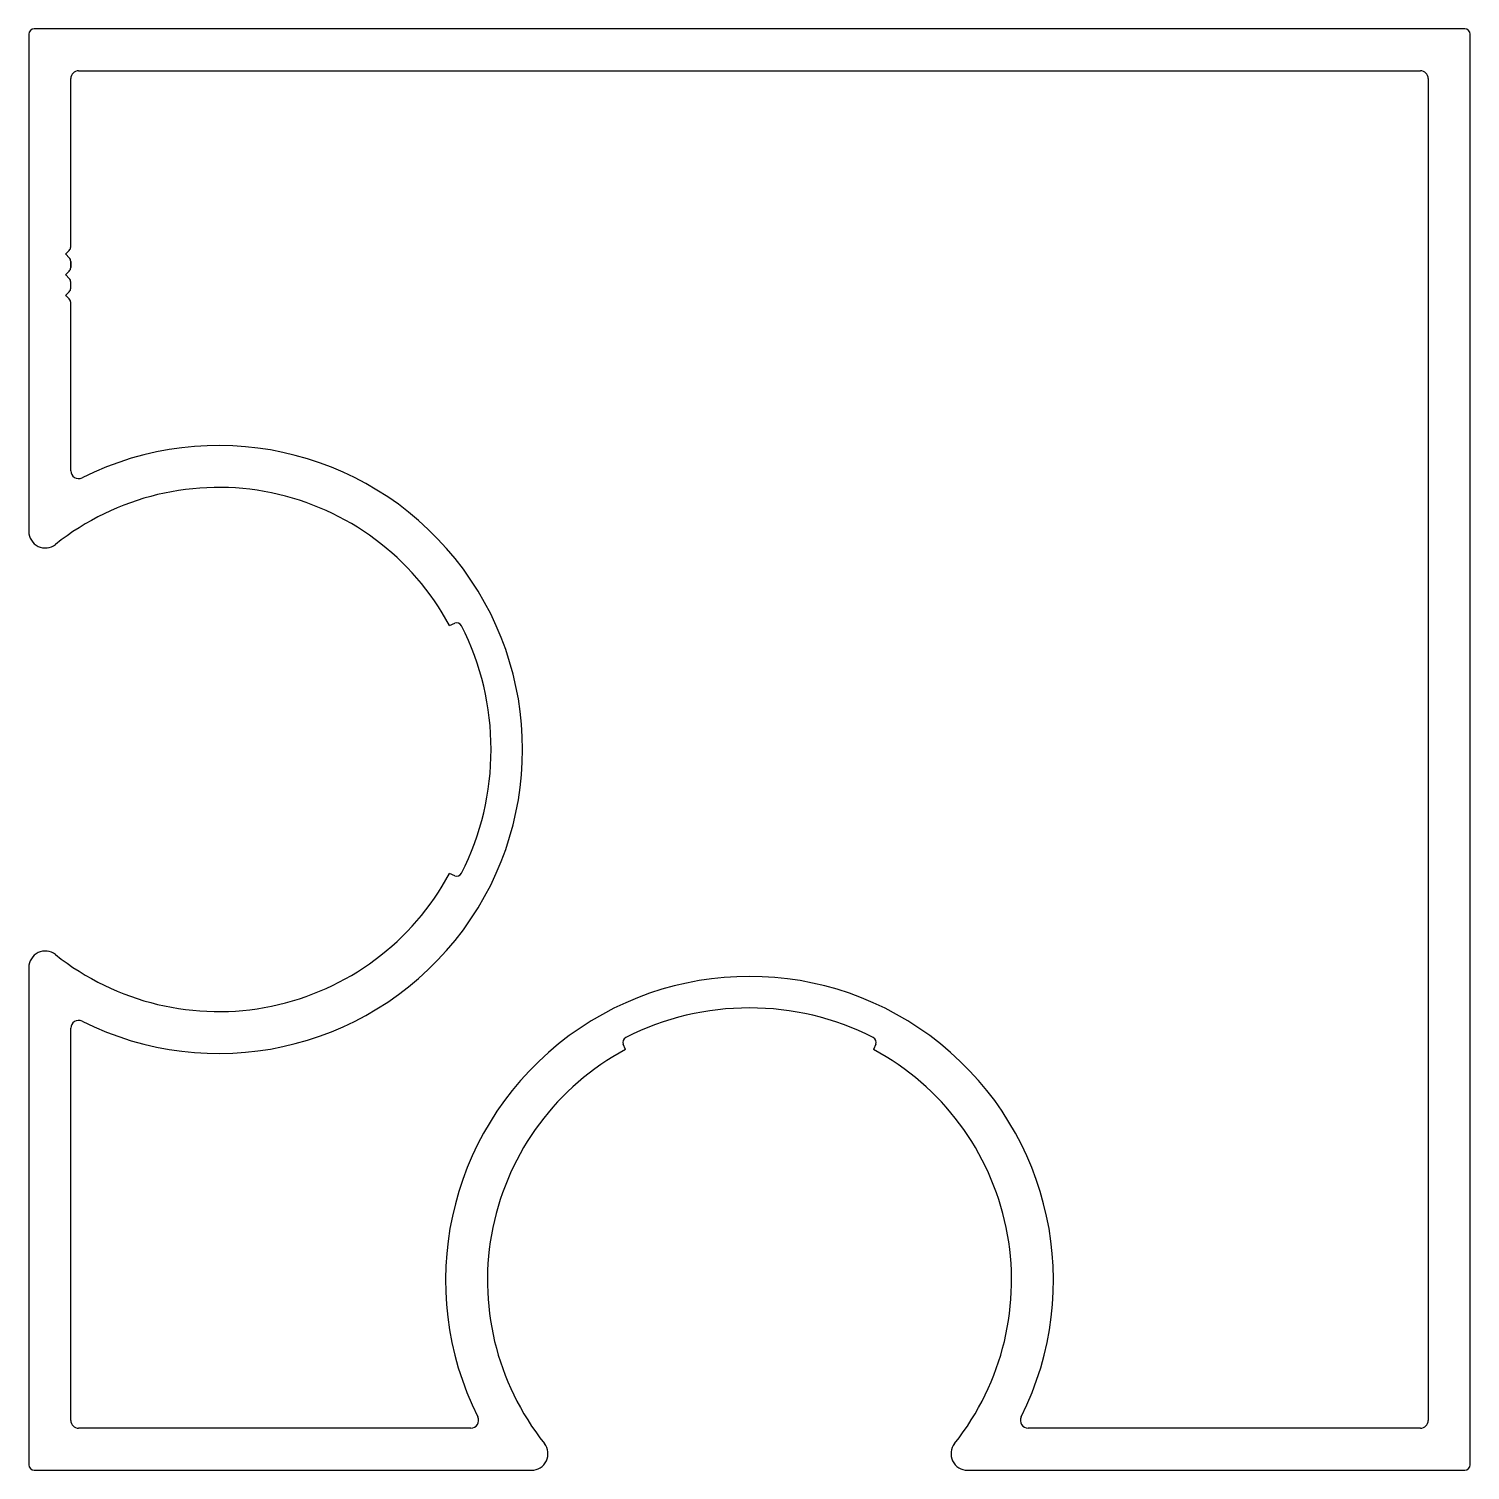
# Model space of a CAD drawing. Header units: inches. Extents: x -34.8 to 35, y 0.1 to 70.
import ezdxf

# ---------------------------------------------------------------- set-up
doc = ezdxf.new("R2010")
doc.units = ezdxf.units.IN
doc.header["$MEASUREMENT"] = 0

msp = doc.modelspace()

# ---------------------------------------------------------------- linework, layer by layer
at = {"color": 7}
for p, q in [((34.781, 69.968), (-34.561, 69.968)), ((-34.815, 69.714), (-34.815, 45.602)), ((35.035, 0.372), (35.035, 69.714)), ((-14.432, 41.052), (-14.175, 41.158)), ((-14.175, 28.927), (-14.432, 29.034)), ((-34.815, 24.483), (-34.815, 0.372)), ((-5.899, 20.501), (-6.005, 20.758)), ((6.225, 20.758), (6.119, 20.501)), ((-34.561, 0.118), (-10.45, 0.118)), ((-24.571, 0.118), (-10.45, 0.118)), ((10.669, 0.118), (10.669, 0.118)), ((10.669, 0.118), (34.781, 0.118))]:
    msp.add_line(p, q, dxfattribs=at)
at = {"color": 7, "linetype": 'Continuous'}
for p, q in [((-32.402, 67.936), (32.622, 67.936)), ((-32.783, 59.405), (-32.783, 67.555)), ((33.003, 67.555), (33.003, 2.531)), ((-32.783, 59.405), (-32.783, 59.405)), ((-33.027, 59.057), (-32.856, 59.228)), ((-32.856, 58.875), (-33.027, 59.046)), ((-32.783, 58.405), (-32.783, 58.698)), ((-32.783, 58.698), (-32.783, 58.405)), ((-32.783, 58.405), (-32.783, 58.698)), ((-32.783, 58.698), (-32.783, 58.405)), ((-32.783, 58.405), (-32.783, 58.698)), ((-33.027, 58.057), (-32.856, 58.228)), ((-32.856, 57.875), (-33.027, 58.046)), ((-32.783, 57.405), (-32.783, 57.698)), ((-33.027, 57.057), (-32.856, 57.229)), ((-32.856, 56.875), (-33.027, 57.046)), ((-32.783, 48.549), (-32.783, 56.698)), ((-32.783, 2.531), (-32.783, 21.537)), ((-13.396, 2.15), (-32.402, 2.15)), ((-13.396, 2.15), (-24.571, 2.15)), ((32.622, 2.15), (13.616, 2.15)), ((13.616, 2.15), (13.616, 2.15))]:
    msp.add_line(p, q, dxfattribs=at)
at = {"color": 7}
for centre, radius, start, end in [((-34.561, 69.714), 0.254, 90, 180), ((34.781, 69.714), 0.254, 0, 90), ((-25.62, 35.043), 12.7, 28.23917, 128.50619), ((-34.021, 45.602), 0.794, 180, 308.50619), ((-14.078, 40.923), 0.254, 26.99841, 112.5), ((-25.62, 35.043), 13.208, 333.00159, 26.99841), ((-25.62, 35.043), 12.7, 231.49381, 331.76083), ((-14.078, 29.162), 0.254, 247.5, 333.00159), ((-34.021, 24.483), 0.794, 51.49381, 180), ((0.11, 9.313), 13.208, 63.00159, 116.99841), ((-5.771, 20.855), 0.254, 116.99841, 202.5), ((5.991, 20.855), 0.254, 337.5, 63.00159), ((0.11, 9.313), 12.7, 118.23917, 218.50619), ((0.11, 9.313), 12.7, 321.49381, 61.76083), ((-10.45, 0.911), 0.794, 270, 38.50619), ((10.669, 0.911), 0.794, 141.49381, 270), ((-34.561, 0.372), 0.254, 180, 270), ((34.781, 0.372), 0.254, 270, 0)]:
    msp.add_arc(centre, radius, start, end, dxfattribs=at)
at = {"color": 7, "linetype": 'Continuous'}
for centre, radius, start, end in [((-32.402, 67.555), 0.381, 90, 180), ((32.622, 67.555), 0.381, 0, 90), ((-33.033, 59.405), 0.25, 315, 360), ((-33.022, 59.052), 0.008, 135, 225), ((-33.033, 58.698), 0.25, 0, 45), ((-33.022, 58.052), 0.008, 135, 225), ((-33.033, 58.405), 0.25, 315, 0), ((-33.033, 57.698), 0.25, 360, 45), ((-33.033, 57.405), 0.25, 315, 360), ((-33.022, 57.052), 0.008, 135, 225), ((-33.033, 56.698), 0.25, 0, 45), ((-25.62, 35.043), 14.732, 243.33653, 116.66347), ((-32.402, 48.549), 0.381, 180, 296.66347), ((0.11, 9.313), 14.732, 333.33653, 206.66347), ((-32.402, 21.537), 0.381, 63.33653, 180), ((-32.402, 2.531), 0.381, 180, 270), ((-13.396, 2.531), 0.381, 270, 26.66347), ((13.616, 2.531), 0.381, 153.33653, 270), ((32.622, 2.531), 0.381, 270, 0)]:
    msp.add_arc(centre, radius, start, end, dxfattribs=at)

doc.saveas('drawing.dxf')
